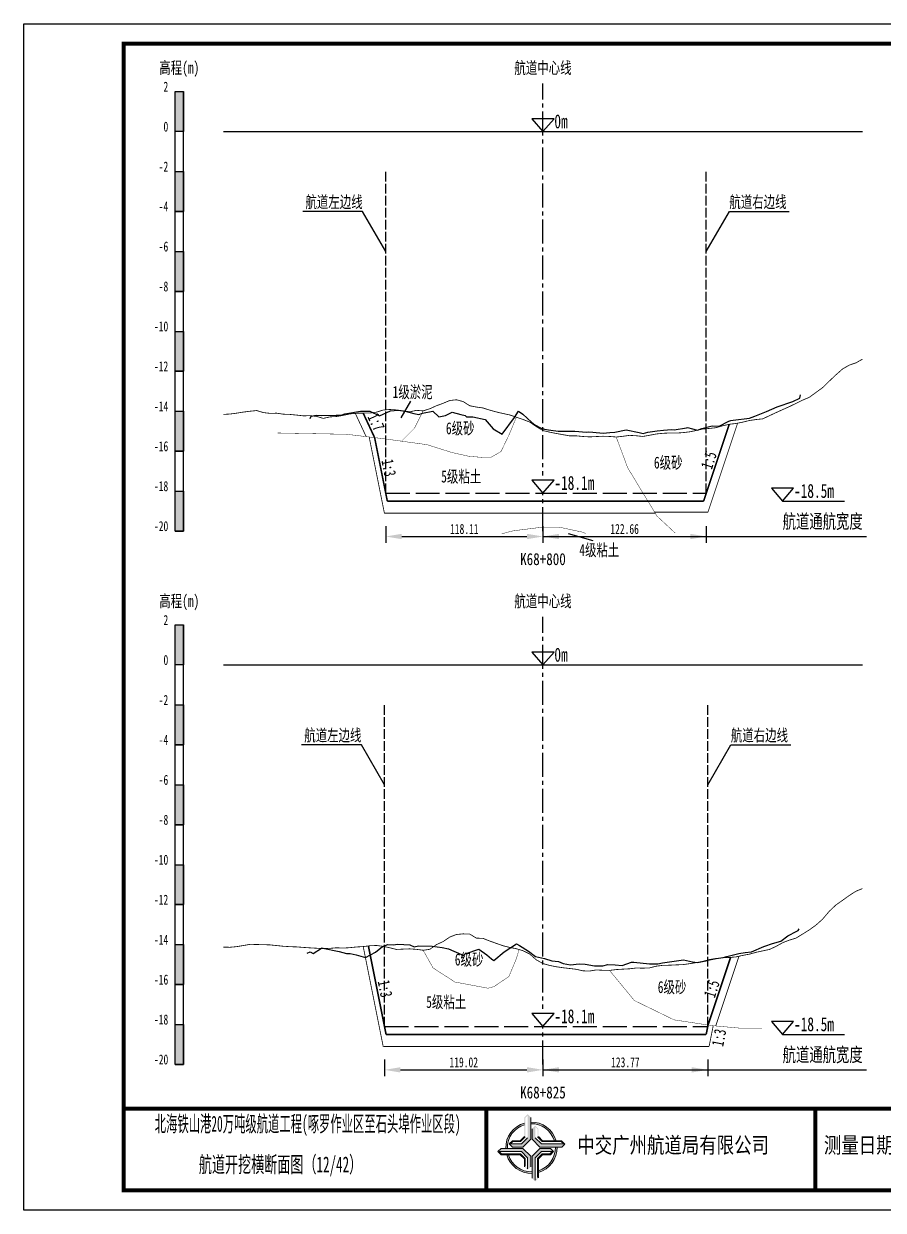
# Model space of a CAD drawing. Header units: millimetres. Extents: x 0 to 1680, y -8762 to 0.
# Drawn here: x 0 to 215.2, y -6534 to -6237 of the extents above; entities that cross this region are included whole.
import ezdxf
from ezdxf.enums import TextEntityAlignment as Align

# ---------------------------------------------------------------- set-up
doc = ezdxf.new("R2010")
doc.units = ezdxf.units.MM
for name, pattern in [('ACAD_ISO02W100', [15, 12, -3]), ('ACAD_ISO05W100', [33, 24, -3, 0, -3, 0, -3]), ('CENTER2', [1.125, 0.75, -0.125, 0.125, -0.125])]:
    doc.linetypes.add(name, pattern=pattern)
for name, color, linetype in [('0-桩号', 1, 'Continuous'), ('0-航道左右边线标注', 8, 'Continuous'), ('1-疏浚底高', 7, 'Continuous'), ('1-通航宽度', 7, 'Continuous'), ('1-通航底高', 7, 'Continuous'), ('202601', 5, 'Continuous'), ('DMX', 20, 'Continuous'), ('L1', 7, 'Continuous'), ('图幅外框线', 145, 'Continuous'), ('地质分层', 6, 'Continuous'), ('坡比', 1, 'Continuous'), ('尺寸标注', 1, 'Continuous'), ('开挖线', 4, 'Continuous'), ('标尺', 7, 'Continuous'), ('超挖线', 3, 'Continuous'), ('辅助框', 7, 'Continuous'), ('通航底面线', 7, 'ACAD_ISO02W100')]:
    doc.layers.add(name, color=color, linetype=linetype)
doc.styles.get("Standard").update_dxf_attribs({"font": 'arial.ttf'})
doc.styles.add('仿宋', font='仿宋_GB2312.ttf', dxfattribs={"width": 0.8})
doc.styles.add('仿宋GB2312', font='仿宋_GB2312.ttf', dxfattribs={"width": 0.7, "height": 2.5})
doc.styles.add('仿宋体', font='仿宋_GB2312.ttf', dxfattribs={"width": 0.8})
doc.dimstyles.new('2000', dxfattribs={"dimtxt": 3, "dimasz": 2.5, "dimexe": 1.25, "dimexo": 0.625, "dimtad": 1, "dimlfac": 2, "dimdsep": 46, "dimtxsty": 'Standard', "dimcen": 2.5, "dimadec": 0, "dimazin": 0, "dimtfac": 1, "dimtmove": 0, "dimatfit": 3, "dimfxl": 0, "dimarcsym": 0})

# ---------------------------------------------------------------- blocks, each defined once
blk = doc.blocks.new('标尺')
at = {"layer": '标尺', "linetype": 'Continuous'}
for points in [[(-2.116669999959413, 100), (0, 100), (0, 90), (-2.116669999959413, 90)], [(-2.116669999959413, 80), (0, 80), (0, 70), (-2.116669999959413, 70)], [(-2.116669999959413, 60), (0, 60), (0, 50), (-2.116669999959413, 50)], [(-2.116669999959413, 40), (0, 40), (0, 30), (-2.116669999959413, 30)], [(-2.116669999959413, 20), (0, 20), (0, 10), (-2.116669999959413, 10)], [(-2.116669999959413, 0), (0, 0), (0, -10), (-2.116669999959413, -10)]]:
    blk.add_hatch(color=256, dxfattribs=at).paths.add_polyline_path(points)
for p, q in [((-2.116669999959413, -10), (-2.116669999959413, 100)), ((0, -10), (0, 100)), ((-2.116669999959413, 80), (0, 80)), ((-2.116669999959413, 70), (0, 70)), ((-2.116669999959413, 60), (0, 60)), ((-2.116669999959413, 50), (0, 50)), ((-2.116669999959413, 40), (0, 40)), ((-2.116669999959413, 30), (0, 30)), ((-2.116669999959413, 20), (0, 20)), ((-2.116669999959413, 10), (0, 10)), ((-2.116669999959413, 0), (0, 0)), ((-2.116669999959413, -10), (0, -10))]:
    blk.add_line(p, q, dxfattribs=at)
at = {"layer": '标尺'}
for points in [[(-2.116669999959413, 100), (0, 100), (0, 90), (-2.116669999959413, 90)], [(-2.116669999959413, 100), (0, 100), (0, 90), (-2.116669999959413, 90)], [(-2.116669999959413, 80), (0, 80), (0, 70), (-2.116669999959413, 70)], [(-2.116669999959413, 80), (0, 80), (0, 70), (-2.116669999959413, 70)], [(-2.116669999959413, 60), (0, 60), (0, 50), (-2.116669999959413, 50)], [(-2.116669999959413, 60), (0, 60), (0, 50), (-2.116669999959413, 50)], [(-2.116669999959413, 40), (0, 40), (0, 30), (-2.116669999959413, 30)], [(-2.116669999959413, 40), (0, 40), (0, 30), (-2.116669999959413, 30)], [(-2.116669999959413, 20), (0, 20), (0, 10), (-2.116669999959413, 10)], [(-2.116669999959413, 20), (0, 20), (0, 10), (-2.116669999959413, 10)], [(-2.116669999959413, 0), (0, 0), (0, -10), (-2.116669999959413, -10)], [(-2.116669999959413, 0), (0, 0), (0, -10), (-2.116669999959413, -10)]]:
    blk.add_lwpolyline(points, close=True, dxfattribs=at)
at = {"layer": '标尺', "style": '仿宋GB2312', "width": 0.7}
blk.add_text('高程(m)', height=3, dxfattribs=at).set_placement((-1.058334999950603, 106.0000000009313), align=Align.MIDDLE_CENTER)
for s, p in [('2', (-3.816669999971054, 100)), ('0', (-3.816669999971054, 90)), ('-2', (-3.816669999971054, 80)), ('-4', (-3.816669999971054, 70)), ('-6', (-3.816669999971054, 60)), ('-8', (-3.816669999971054, 50)), ('-10', (-3.816669999971054, 40)), ('-12', (-3.816669999971054, 30)), ('-14', (-3.816669999971054, 20)), ('-16', (-3.816669999971054, 10)), ('-18', (-3.816669999971054, 0)), ('-20', (-3.816669999971054, -10))]:
    blk.add_text(s, height=2.5, dxfattribs=at).set_placement(p, align=Align.RIGHT)
blk = doc.blocks.new('*D217')
at = {"layer": 'Defpoints', "color": 0, "ltscale": 0.5}
for p in [(90.63041226661501, -6354.5), (130, -6354.5), (130, -6365.353404225721)]:
    blk.add_point(p, dxfattribs=at)
at = {"layer": '尺寸标注', "color": 0, "lineweight": -2, "ltscale": 0.5}
for p, q in [((90.63041226661501, -6362.75), (90.63041226661501, -6366.953404225721)), ((130, -6362.75), (130, -6366.953404225721)), ((94.63041226661501, -6365.353404225721), (126, -6365.353404225721))]:
    blk.add_line(p, q, dxfattribs=at)
at = {"layer": '尺寸标注', "color": 0, "ltscale": 0.5}
for points in [[(94.63041226661501, -6364.686737559054), (94.63041226661501, -6366.020070892388), (90.63041226661501, -6365.353404225721)], [(126, -6364.686737559054), (126, -6366.020070892388), (130, -6365.353404225721)]]:
    blk.add_solid(points, dxfattribs=at)
at = {"layer": '尺寸标注', "color": 0, "ltscale": 0.5, "insert": (110.3152061333075, -6363.478404225721), "char_height": 2.5, "attachment_point": 5, "style": '仿宋GB2312'}
blk.add_mtext('118.11', dxfattribs=at)
blk = doc.blocks.new('*D218')
at = {"layer": 'Defpoints', "color": 0, "ltscale": 0.5}
for p in [(90.32822649598471, -6488), (130, -6488), (130, -6498.853373965457)]:
    blk.add_point(p, dxfattribs=at)
at = {"layer": '尺寸标注', "color": 0, "lineweight": -2, "ltscale": 0.5}
for p, q in [((90.32822649598471, -6496.25), (90.32822649598471, -6500.453373965457)), ((130, -6496.25), (130, -6500.453373965457)), ((94.32822649598471, -6498.853373965457), (126, -6498.853373965457))]:
    blk.add_line(p, q, dxfattribs=at)
at = {"layer": '尺寸标注', "color": 0, "ltscale": 0.5}
for points in [[(94.32822649598471, -6498.18670729879), (94.32822649598471, -6499.520040632124), (90.32822649598471, -6498.853373965457)], [(126, -6498.18670729879), (126, -6499.520040632124), (130, -6498.853373965457)]]:
    blk.add_solid(points, dxfattribs=at)
at = {"layer": '尺寸标注', "color": 0, "ltscale": 0.5, "insert": (110.1641132479924, -6496.978373965457), "char_height": 2.5, "attachment_point": 5, "style": '仿宋GB2312'}
blk.add_mtext('119.02', dxfattribs=at)
blk = doc.blocks.new('*D158')
at = {"layer": 'Defpoints', "color": 0, "ltscale": 0.5}
for p in [(130, -6354.5), (170.886719711045, -6354.5), (170.886719711045, -6365.35334803149)]:
    blk.add_point(p, dxfattribs=at)
at = {"layer": '尺寸标注', "color": 0, "lineweight": -2, "ltscale": 0.5}
for p, q in [((130, -6362.75), (130, -6366.95334803149)), ((170.886719711045, -6362.75), (170.886719711045, -6366.95334803149)), ((134, -6365.35334803149), (166.886719711045, -6365.35334803149))]:
    blk.add_line(p, q, dxfattribs=at)
at = {"layer": '尺寸标注', "color": 0, "ltscale": 0.5}
for points in [[(134, -6364.686681364823), (134, -6366.020014698157), (130, -6365.35334803149)], [(166.886719711045, -6364.686681364823), (166.886719711045, -6366.020014698157), (170.886719711045, -6365.35334803149)]]:
    blk.add_solid(points, dxfattribs=at)
at = {"layer": '尺寸标注', "color": 0, "ltscale": 0.5, "insert": (150.4433598555225, -6363.47834803149), "char_height": 2.5, "attachment_point": 5, "style": '仿宋GB2312'}
blk.add_mtext('122.66', dxfattribs=at)
blk = doc.blocks.new('*D159')
at = {"layer": 'Defpoints', "color": 0, "ltscale": 0.5}
for p in [(130, -6488), (171.256076510765, -6488), (171.256076510765, -6498.853317252073)]:
    blk.add_point(p, dxfattribs=at)
at = {"layer": '尺寸标注', "color": 0, "lineweight": -2, "ltscale": 0.5}
for p, q in [((130, -6496.25), (130, -6500.453317252073)), ((171.256076510765, -6496.25), (171.256076510765, -6500.453317252073)), ((134, -6498.853317252073), (167.256076510765, -6498.853317252073))]:
    blk.add_line(p, q, dxfattribs=at)
at = {"layer": '尺寸标注', "color": 0, "ltscale": 0.5}
for points in [[(134, -6498.186650585406), (134, -6499.51998391874), (130, -6498.853317252073)], [(167.256076510765, -6498.186650585406), (167.256076510765, -6499.51998391874), (171.256076510765, -6498.853317252073)]]:
    blk.add_solid(points, dxfattribs=at)
at = {"layer": '尺寸标注', "color": 0, "ltscale": 0.5, "insert": (150.6280382553825, -6496.978317252073), "char_height": 2.5, "attachment_point": 5, "style": '仿宋GB2312'}
blk.add_mtext('123.77', dxfattribs=at)
blk = doc.blocks.new('通航底高')
at = {"layer": '1-通航底高'}
for p, q in [((-2.762494692986365, 3.232132659759372), (5.923793651163578e-06, 6.932765245437622e-06)), ((2.762506540631875, 3.232132659759372), (-2.762494692986365, 3.232132659759372)), ((5.923793651163578e-06, 6.932765245437622e-06), (2.762506540631875, 3.232132659759372))]:
    blk.add_line(p, q, dxfattribs=at)
at = {"layer": '1-通航底高', "style": '仿宋', "width": 0.7}
blk.add_attdef('通航底高', (2.856129719933961, 0.8203305718488991), '', height=3.5, dxfattribs=at)
blk = doc.blocks.new('疏浚底高')
at = {"layer": '1-疏浚底高'}
for p, q in [((-2.762500616780017, 3.232125726994127), (0, 0)), ((2.762500616838224, 3.232125726994127), (-2.762500616780017, 3.232125726994127)), ((0, 0), (2.762500616838224, 3.232125726994127)), ((-5.923793651163578e-06, -6.932765245437622e-06), (15.51466270413067, -6.932765245437622e-06))]:
    blk.add_line(p, q, dxfattribs=at)
at = {"layer": '1-疏浚底高', "style": '仿宋', "width": 0.7}
blk.add_attdef('疏浚底高', (2.856123796140309, 0.8203236390836537), '', height=3.5, dxfattribs=at)

msp = doc.modelspace()

# ---------------------------------------------------------------- hatches: boundary and pattern name
at = {"layer": '辅助框'}
h = msp.add_hatch(color=5, dxfattribs=at)
h.paths.add_polyline_path([(126.9546421006707, -6510.745531914723), (126.1757059281854, -6509.967633330833), (125.366951268175, -6510.776153838646), (125.366951268175, -6515.536597661984), (124.290441353002, -6516.612023077023), (122.3438002488701, -6516.612023077023), (121.5476570176868, -6517.407358599197), (122.3430715379505, -6518.199178399098), (124.9786409013359, -6518.199178399098), (126.9546421006707, -6516.223855132592)])
h.paths.add_polyline_path([(126.145487837383, -6515.835033672583), (124.5901777513115, -6517.390380010616), (121.864565205553, -6517.390380010616), (122.4652603746144, -6516.792388775122), (124.4098916063098, -6516.792388775122), (125.5465556779591, -6515.624466802608), (125.5465556779591, -6510.865021880639), (126.145487837383, -6510.267331255448)], flags=16)
h = msp.add_hatch(color=5, dxfattribs=at)
edge = h.paths.add_edge_path()
edge.add_ellipse((127.1048981645195, -6518.349361724388), major_axis=(-6.017077195920141, 1.733884546287947e-06), ratio=0.9999999825377229, start_angle=-73.21171767175571, end_angle=1.446762146054482, ccw=False)
edge.add_line((125.366951268175, -6512.588740435135), (125.366951268175, -6512.167564622652))
edge.add_ellipse((127.1048981645195, -6518.349361724388), major_axis=(-6.421454345493813, 3.783831980513644e-06), ratio=0.9999999825377264, start_angle=-74.29719975771904, end_angle=1.35689506309039)
edge.add_line((120.6852443925528, -6518.501418438208), (121.0897390788881, -6518.501279625189))
edge = h.paths.add_edge_path()
edge.add_ellipse((127.1048981645195, -6518.349361724388), major_axis=(-6.017077195920906, 2.624791690933952e-07), ratio=0.9999999825377339, start_angle=196.7802887631043, end_angle=271.43091869106274, ccw=False)
edge.add_line((132.8657615312127, -6516.612217217457), (133.2869208646504, -6516.612217217457))
edge.add_ellipse((127.1048981645195, -6518.349361724388), major_axis=(-6.42145434549481, 2.055023733972632e-07), ratio=0.9999999825377471, start_angle=195.6953323995753, end_angle=271.3407921785149)
edge.add_line((126.9546421006707, -6511.929665483964), (126.9546421006707, -6512.334160818589))
edge = h.paths.add_edge_path()
edge.add_ellipse((127.1048981645195, -6518.349361724388), major_axis=(-6.421454345494847, 2.398647111377442e-07), ratio=0.9999999825377328, start_angle=105.7065267224622, end_angle=181.3336320078198)
edge.add_line((133.5246130754141, -6518.199907793533), (133.1201189922182, -6518.199907793533))
edge.add_ellipse((127.1048981645195, -6518.349361724388), major_axis=(-6.017077195920033, 3.038804149501319e-06), ratio=0.9999999825377467, start_angle=106.79232762585761, end_angle=181.4233031416354, ccw=False)
edge.add_line((128.8432505388049, -6524.109860479367), (128.8432505388049, -6524.531044626963))
edge = h.paths.add_edge_path()
edge.add_ellipse((127.1048981645195, -6518.349361724388), major_axis=(6.017077195919978, 2.129043967020969e-06), ratio=0.9999999825377341, start_angle=196.8039056354283, end_angle=271.4347580706571, ccw=False)
edge.add_line((121.3447520372061, -6520.088882915747), (120.9235845126299, -6520.089027449381))
edge.add_ellipse((127.1048981645195, -6518.349361724388), major_axis=(6.421454345494965, 1.010893226884053e-06), ratio=0.9999999825377122, start_angle=195.7186902341801, end_angle=271.3444001294426)
edge.add_line((127.2555596849112, -6524.769048223508), (127.2555596849112, -6524.364552247775))
h = msp.add_hatch(color=5, dxfattribs=at)
h.paths.add_polyline_path([(129.2303930924921, -6518.199907793533), (134.7087164384512, -6518.199907793533), (135.4866149797229, -6517.420971685421), (134.6780945359854, -6516.612217217457), (129.9176505204825, -6516.612217217457), (128.8422251481799, -6515.53570710994), (128.8422251481799, -6513.589066240799), (128.0468895402638, -6512.792922881616), (127.2550698900012, -6513.588337358963), (127.2550698900012, -6516.223906744015)])
h.paths.add_polyline_path([(128.0638683000294, -6515.835443487179), (128.0638683000294, -6513.109831133377), (128.6618594285635, -6513.7105261531), (128.6618594285635, -6515.655157427323), (129.829781550744, -6516.791821563255), (134.5892263871817, -6516.791821563255), (135.1869169908253, -6517.390753594411), (129.6192146592824, -6517.390753594411)], flags=16)
h = msp.add_hatch(color=5, dxfattribs=at)
h.paths.add_polyline_path([(124.9782503556995, -6518.49994512273), (119.4999273301749, -6518.50182517649), (118.7222961381463, -6519.281028228294), (119.5310940782217, -6520.089505327714), (124.2915378373651, -6520.087871709836), (125.3673325639455, -6521.164012334835), (125.3680006059198, -6523.110653374684), (126.1636093950061, -6523.90652363826), (126.9551560136465, -6523.110837432396), (126.9542515550343, -6520.475268389237)])
h.paths.add_polyline_path([(126.1455864884941, -6520.86400901438), (126.1465218583731, -6523.589621367943), (125.5483246263055, -6522.989131426346), (125.5476572892753, -6521.044500322831), (124.379345134118, -6519.908237114918), (119.6199005754081, -6519.909870391381), (119.0220044663934, -6519.311143438351), (124.5897064988701, -6519.309232793819)], flags=16)
h = msp.add_hatch(color=5, dxfattribs=at)
h.paths.add_polyline_path([(129.2315609056143, -6518.499116607201), (127.2555596849112, -6520.474439873708), (127.2555596849112, -6525.952763262284), (128.0344958787648, -6526.730661675465), (128.8432505388049, -6525.922141167653), (128.8432505388049, -6521.161697344315), (129.9197604539482, -6520.086271929276), (131.8664015580801, -6520.086271929276), (132.662544767925, -6519.290936407101), (131.8671302476613, -6518.499116607201)])
h.paths.add_polyline_path([(129.620024077007, -6519.307915166866), (132.3456365800587, -6519.307915166866), (131.7449414323358, -6519.905906231177), (129.8003101793019, -6519.905906231177), (128.6636461076526, -6521.07382820369), (128.6636461076526, -6525.833273125661), (128.0647139695672, -6526.430963750851), (128.0647139695672, -6520.863261333716)], flags=16)

# ---------------------------------------------------------------- linework, layer by layer
at = {"layer": '0-航道左右边线标注', "linetype": 'ACAD_ISO02W100', "ltscale": 0.2}
for points in [[(90.63041226661517, -6354.5), (90.63041226661517, -6274)], [(170.8867197110449, -6354.5), (170.8867197110449, -6274)], [(90.32822649598438, -6488), (90.32822649598438, -6407.5)], [(171.2560765107646, -6488), (171.2560765107646, -6407.5)]]:
    msp.add_lwpolyline(points, dxfattribs=at)
at = {"layer": '0-航道左右边线标注'}
for points in [[(90.63041226661501, -6294), (84.85690957474783, -6283.999999999984), (69.85690957474783, -6283.99999999994)], [(170.886719711045, -6294), (176.6602224029704, -6284.000000000016), (191.6602224029704, -6284.00000000006)], [(90.32822649598471, -6427.5), (84.55472380411753, -6417.499999999984), (69.55472380411753, -6417.49999999994)], [(171.256076510765, -6427.5), (177.0295792026904, -6417.500000000016), (192.0295792026904, -6417.50000000006)]]:
    msp.add_lwpolyline(points, dxfattribs=at)
at = {"layer": '1-通航宽度'}
for points in [[(130, -6365.35), (211, -6365.35)], [(130, -6498.85), (211, -6498.85)]]:
    msp.add_lwpolyline(points, dxfattribs=at)
at = {"layer": '202601', "color": 1, "linetype": 'Continuous'}
for points in [[(71.67300000019833, -6335.85), (71.92655555575433, -6335.199998855591), (73.24655555575433, -6334.999999046326), (74.64988888908732, -6335.050000190735), (78.21988888908733, -6334.949997901917), (79.09655555575432, -6334.949997901917), (79.26655555575434, -6334.999999046326), (79.48322222242032, -6334.949997901917), (80.40655555575432, -6334.650000572205), (84.27988888908732, -6333.949998855591), (84.87322222242034, -6334), (86.68988888908733, -6333.949998855591), (89.03322222242033, -6335.149997711182), (89.96988888908733, -6334.700001716614), (91.78655555575432, -6333.899997711182), (93.75322222242033, -6333.749999046326), (95.53322222242033, -6334), (97.69988888908733, -6334.599999427795), (98.90988888908733, -6334.799999237061), (99.80988888908733, -6334.450000762939), (102.4165555557543, -6334), (103.9665555557543, -6335.399998664856), (105.6332222224203, -6335.100001335144), (107.2332222224203, -6334.250000953674), (109.4032222224203, -6334.85000038147), (110.5332222224203, -6335.050000190735), (110.8532222224203, -6335.399998664856), (112.3998888890873, -6335.399998664856), (115.5032222224203, -6336.049999237061), (117.5132222224203, -6338.400000572205), (119.8065555557543, -6339.700001716614), (122.8765555557543, -6335.599998474121), (123.8832222224203, -6333.949998855591), (124.9498888890873, -6334.749998092651), (127.1398888890873, -6336.699999809265), (127.9598888890873, -6337.400001525879), (129.5765555557543, -6338.200000762939), (130.4098888890873, -6338.499998092651), (131.3932222224203, -6338.650001525879), (133.7965555557543, -6339), (137.9965555557543, -6339), (138.0098888890873, -6339), (140.9198888890873, -6339.199999809265), (141.3498888890873, -6339.149998664856), (142.4865555557543, -6339.250000953674), (145.0298888890873, -6339.500001907349), (146.6998888890873, -6339.349998474121), (148.0132222224203, -6339.199999809265), (150.8632222224203, -6338.650001525879), (154.1132222224203, -6339.300002098084), (155.0632222224203, -6339.599999427795), (156.2932222224203, -6339.199999809265), (158.5698888890873, -6338.899997711182), (160.1732222224203, -6338.749999046326), (161.1632222224203, -6338.650001525879), (162.2798888890873, -6338.60000038147), (162.8765555557543, -6338.650001525879), (165.8965555557543, -6338.14999961853), (166.2165555557543, -6338.099998474121), (168.6898888890873, -6338.699997901917), (169.7832222224203, -6338.299998283386), (172.3632222224203, -6337.649997711182), (174.0898888890873, -6337.75), (176.5565555557543, -6336.449998855591), (177.0032222224203, -6336.300000190735), (177.5998888890873, -6336.249999046326), (181.6932222224203, -6335.700000762939), (183.0032222224203, -6335.199998855591), (185.9665555557543, -6334.050001144409), (188.6398888890873, -6332.899998664856), (192.5865555557543, -6331.550001144409), (194.3432222224203, -6330.700000762939), (194.4432222224203, -6329.900001525879)], [(70.93700000019834, -6469.649999999068), (71.72025925945734, -6469.299998282455), (72.46359259279134, -6469.699997900986), (74.57692592612433, -6468.400001524948), (74.73692592612433, -6468.350000380538), (74.86359259279133, -6468.400001524948), (79.01025925945734, -6469.200000762008), (80.81025925945734, -6469.699997900986), (81.76692592612433, -6469.699997900986), (83.23025925945734, -6470.100002287887), (85.58692592612434, -6470.700001715682), (88.09025925945734, -6469.400000571273), (89.85025925945735, -6468.000001906417), (91.19359259279133, -6467.499999999069), (92.46359259279134, -6467.550001143478), (93.62692592612433, -6467.39999771025), (96.70359259279134, -6467.600002287887), (97.77359259279135, -6468.049998282455), (98.84692592612433, -6467.84999847319), (102.2735925927913, -6467.899999617599), (104.7969259261243, -6468.24999809172), (106.3235925927913, -6468.600001334213), (109.5735925927913, -6469.949998854659), (110.0235925927913, -6470.300002097153), (110.4969259261243, -6469.850001334213), (113.9302592594573, -6468.64999771025), (115.9335925927913, -6470.100002287887), (117.1035925927913, -6471.050000189804), (117.6802592594573, -6471.500000952743), (120.2435925927913, -6469.299998282455), (123.3869259261243, -6467.300000189804), (124.1535925927913, -6467.750000952743), (126.3802592594573, -6469.149999617599), (128.1069259261243, -6470.450000762008), (130.3769259261243, -6470.999999045394), (132.2102592594573, -6471.59999847319), (133.8569259261243, -6471.700000762008), (135.0935925927913, -6472.199997900986), (136.8602592594573, -6472.600002287887), (139.1035925927913, -6472.350001334213), (140.5935925927913, -6472.39999771025), (142.9035925927913, -6472.800002097153), (144.9802592594573, -6472.800002097153), (146.2402592594573, -6472.499999999069), (148.0435925927914, -6472.550001143478), (149.8469259261243, -6472.750000952743), (152.2002592594573, -6471.900000571273), (152.5035925927913, -6471.900000571273), (152.7102592594573, -6471.900000571273), (156.6435925927913, -6472.350001334213), (158.7502592594573, -6472.300000189804), (159.9469259261243, -6472.049999236129), (161.7035925927913, -6471.849999426864), (165.1802592594573, -6471.350002287887), (167.4369259261243, -6471.849999426864), (168.6569259261243, -6471.99999809172), (170.7702592594573, -6471.550002097153), (171.6902592594573, -6471.350002287887), (173.3235925927913, -6470.999999045394), (175.1102592594573, -6470.700001715682), (176.0602592594573, -6470.450000762008), (179.0635925927913, -6469.749999045394), (180.6269259261243, -6469.49999809172), (182.1935925927913, -6469.299998282455), (185.2702592594573, -6468.000001906417), (185.5669259261243, -6467.899999617599), (187.4269259261243, -6467.199997900986), (189.5502592594573, -6466.649999617599), (191.3302592594573, -6465.300002097153), (193.5469259261243, -6464.09999847319), (193.8669259261243, -6464.000000952743), (194.1602592594573, -6463.550000189804)]]:
    msp.add_lwpolyline(points, dxfattribs=at)
at = {"layer": 'DMX', "color": 7, "linetype": 'Continuous', "const_width": 0.2}
for points in [[(49.99999999999973, -6334.785000000149), (50, -6334.785000000149), (51.66666666668607, -6334.694999999832), (53.33333333331393, -6334.470000000205), (55, -6334.205000000075), (56.66666666668607, -6333.995000000112), (58.33333333331393, -6333.819999999832), (60, -6334.334999999963), (61.66666666668607, -6334.524999999907), (63.33333333331393, -6334.48499999987), (65, -6334.73499999987), (66.66666666668607, -6334.794999999925), (68.33333333331393, -6334.959999999963), (70, -6335.145000000019), (71.66666666668607, -6335.10999999987), (73.33333333331393, -6335.290000000037), (75, -6335.790000000037), (76.66666666668607, -6335.410000000149), (78.33333333331393, -6335.314999999944), (80, -6335.024999999907), (81.66666666668607, -6334.665000000037), (83.33333333331393, -6334.495000000112), (85, -6334.459999999963), (86.66666666668607, -6334.439999999944), (88.33333333331393, -6334.225000000093), (90, -6333.694999999832), (91.66666666668607, -6333.555000000168), (93.33333333331393, -6333.674999999814), (95, -6333.89000000013), (96.66666666668607, -6334.14000000013), (98.33333333331393, -6333.774999999907), (100, -6333.904999999795), (101.6666666666861, -6333.375), (103.3333333333139, -6332.620000000112), (105, -6332.009999999776), (106.6666666666861, -6331.305000000168), (108.3333333333139, -6331.129999999888), (110, -6331.564999999944), (111.6666666666861, -6332.625), (113.3333333333139, -6332.944999999832), (115, -6333.180000000168), (116.6666666666861, -6333.714999999851), (118.3333333333139, -6334.174999999814), (120, -6334.564999999944), (121.6666666666861, -6334.919999999925), (123.3333333333139, -6335.495000000112), (125, -6336.044999999925), (126.6666666666861, -6336.705000000075), (128.3333333333139, -6337.85999999987), (130, -6338.830000000075), (131.6666666666861, -6339.23499999987), (133.3333333333139, -6339.564999999944), (135, -6339.85999999987), (136.6666666666861, -6340.154999999795), (138.3333333333139, -6340.149999999907), (140, -6340.319999999832), (141.6666666666861, -6340.415000000037), (143.3333333333139, -6340.334999999963), (145, -6340.25), (146.6666666666861, -6340.310000000056), (148.3333333333139, -6340.444999999832), (150, -6340.274999999907), (151.6666666666861, -6340.035000000149), (153.3333333333139, -6340.129999999888), (155, -6340.310000000056), (156.6666666666861, -6340.01500000013), (158.3333333333139, -6339.694999999832), (160, -6339.520000000019), (161.6666666666861, -6339.435000000056), (163.3333333333139, -6339.464999999851), (165, -6339.354999999981), (166.6666666666861, -6339.160000000149), (168.3333333333139, -6338.819999999832), (170, -6338.439999999944), (171.6666666666861, -6338.299999999814), (173.3333333333139, -6338.115000000224), (175, -6337.634999999776), (176.6666666666861, -6337.254999999888), (178.3333333333139, -6337.064999999944), (180, -6336.73499999987), (181.6666666666861, -6336.325000000186), (183.3333333333139, -6336.075000000186), (185, -6335.910000000149), (186.6666666666861, -6335.129999999888), (188.3333333333139, -6334.350000000093), (190, -6333.595000000205), (191.6666666666861, -6332.850000000093), (193.3333333333139, -6332.044999999925), (195, -6331.220000000205), (196.6666666666861, -6330.520000000019), (198.3333333333139, -6329.305000000168), (200, -6328.095000000205), (201.6666666666861, -6326.475000000093), (203.3333333333139, -6324.895000000019), (205, -6323.424999999814), (206.6666666666861, -6322.459999999963), (208.3333333333139, -6321.895000000019), (210, -6320.959999999963)], [(49.99999999999959, -6468.14000000013), (50, -6468.14000000013), (51.66666666668607, -6468.165000000037), (53.33333333331393, -6468.009999999776), (55, -6467.73499999987), (56.66666666668607, -6467.435000000056), (58.33333333331393, -6467.479999999981), (60, -6467.51500000013), (61.66666666668607, -6467.569999999832), (63.33333333331393, -6467.745000000112), (65, -6467.915000000037), (66.66666666668607, -6468.020000000019), (68.33333333331393, -6468.075000000186), (70, -6468.205000000075), (71.66666666668607, -6468.314999999944), (73.33333333331393, -6468.410000000149), (75, -6468.48499999987), (76.66666666668607, -6468.439999999944), (78.33333333331393, -6468.294999999925), (80, -6468.375), (81.66666666668607, -6468.26500000013), (83.33333333331393, -6468.095000000205), (85, -6467.990000000224), (86.66666666668607, -6467.794999999925), (88.33333333331393, -6467.714999999851), (90, -6467.944999999832), (91.66666666668607, -6468.305000000168), (93.33333333331393, -6468.714999999851), (95, -6468.629999999888), (96.66666666668607, -6468.564999999944), (98.33333333331393, -6468.689999999944), (100, -6468.915000000037), (101.6666666666861, -6468.674999999814), (103.3333333333139, -6467.504999999888), (105, -6466.745000000112), (106.6666666666861, -6465.60999999987), (108.3333333333139, -6464.975000000093), (110, -6464.814999999944), (111.6666666666861, -6464.870000000112), (113.3333333333139, -6465.879999999888), (115, -6465.939999999944), (116.6666666666861, -6466.604999999981), (118.3333333333139, -6467.200000000186), (120, -6467.790000000037), (121.6666666666861, -6468.214999999851), (123.3333333333139, -6468.529999999795), (125, -6469.029999999795), (126.6666666666861, -6469.845000000205), (128.3333333333139, -6471.314999999944), (130, -6472.25), (131.6666666666861, -6472.709999999963), (133.3333333333139, -6473.049999999814), (135, -6473.290000000037), (136.6666666666861, -6473.479999999981), (138.3333333333139, -6473.685000000056), (140, -6474.064999999944), (141.6666666666861, -6474.125), (143.3333333333139, -6473.839999999851), (145, -6473.930000000168), (146.6666666666861, -6473.964999999851), (148.3333333333139, -6473.75), (150, -6473.649999999907), (151.6666666666861, -6473.560000000056), (153.3333333333139, -6473.35999999987), (155, -6473.399999999907), (156.6666666666861, -6473.339999999851), (158.3333333333139, -6472.910000000149), (160, -6472.689999999944), (161.6666666666861, -6472.660000000149), (163.3333333333139, -6472.575000000186), (165, -6472.51500000013), (166.6666666666861, -6472.285000000149), (168.3333333333139, -6472.020000000019), (170, -6471.705000000075), (171.6666666666861, -6471.245000000112), (173.3333333333139, -6470.970000000205), (175, -6470.805000000168), (176.6666666666861, -6470.720000000205), (178.3333333333139, -6470.580000000075), (180, -6470.205000000075), (181.6666666666861, -6469.895000000019), (183.3333333333139, -6469.439999999944), (185, -6469.075000000186), (186.6666666666861, -6468.729999999981), (188.3333333333139, -6467.959999999963), (190, -6467.029999999795), (191.6666666666861, -6466.384999999776), (193.3333333333139, -6465.879999999888), (195, -6464.870000000112), (196.6666666666861, -6463.830000000075), (198.3333333333139, -6462.634999999776), (200, -6461.149999999907), (201.6666666666861, -6459.165000000037), (203.3333333333139, -6457.589999999851), (205, -6456.419999999925), (206.6666666666861, -6455.220000000205), (208.3333333333139, -6454.154999999795), (210, -6453.464999999851)]]:
    msp.add_lwpolyline(points, dxfattribs=at)
at = {"layer": 'L1', "linetype": 'CENTER2', "ltscale": 8}
for p, q in [((129.9999999999993, -6364), (129.9999999999993, -6252)), ((129.9999999999993, -6497.499999999069), (129.9999999999993, -6385.499999999069))]:
    msp.add_line(p, q, dxfattribs=at)
at = {"layer": 'L1'}
for p, q in [((127.2374993832193, -6260.767874272773), (129.9999999999993, -6263.999999999767)), ((132.7625006168376, -6260.767874272773), (127.2374993832193, -6260.767874272773)), ((129.9999999999993, -6263.999999999767), (132.7625006168376, -6260.767874272773)), ((49.99999999999935, -6263.999999999767), (209.9999999999993, -6264.000000000233)), ((127.2374993832193, -6394.267874271842), (129.9999999999993, -6397.499999998836)), ((132.7625006168376, -6394.267874271842), (127.2374993832193, -6394.267874271842)), ((129.9999999999993, -6397.499999998836), (132.7625006168376, -6394.267874271842)), ((49.99999999999935, -6397.499999998836), (209.9999999999993, -6397.499999999302))]:
    msp.add_line(p, q, dxfattribs=at)
at = {"layer": '地质分层'}
for points in [[(96.87456156862754, -6331.501836679421), (94.45292148943554, -6335.630476243998)], [(136.277833246204, -6364.607786331973), (142.4771582768808, -6366.378003388976)]]:
    msp.add_lwpolyline(points, dxfattribs=at)
at = {"layer": '地质分层', "linetype": 'ACAD_ISO05W100', "ltscale": 0.2, "const_width": 0.1, "flags": 128}
for points in [[(94.58926434867317, -6341.488530740142), (97.83107058051974, -6338.232405279763), (100, -6333.904999999795)], [(63.58569858130068, -6339.435651040636), (80.83338716701837, -6339.764235202689), (90.33966991957277, -6340.905667224899), (100.9560960968956, -6342.361789116636), (107.2566671725363, -6344.343115277588), (111.4570478899404, -6345.276811758056), (115.3095811009989, -6345.586922710296), (116.8915610862896, -6345.586922710296), (119.4969518743455, -6344.079123713076), (121.5682736374438, -6339.777450645342), (123.3333333333139, -6335.495000000112)], [(148.3333333333139, -6340.444999999832), (151.2091045752168, -6348.155709237792), (158.5364659946063, -6360.228518721182), (163.1003372449387, -6364.48897786827)], [(119.6218512955654, -6364.679116841286), (122.585891646333, -6363.922952771187), (130, -6362.995166011155), (133.9673356171697, -6362.995166011155), (139.950352136977, -6364.273088951595), (140.7775836454937, -6364.636238974991)], [(100, -6468.915000000037), (102.4933488341048, -6473.341409871355), (107.9422963280231, -6476.867781397887), (116.2230182979838, -6478.421576574445), (117.7864875616506, -6477.995997978374), (121.4816678492352, -6475.467236678116), (123.3581265890971, -6470.996053237468), (124.0116733268369, -6468.733501997776)], [(146.6666666666861, -6473.964999999851), (152.883483142592, -6481.502917495556), (162.8214973136783, -6486.338131409138), (172.3192653963342, -6487.777580149472), (179.1664774639648, -6488.401777315885), (184.8003498522948, -6488.444029911683)]]:
    msp.add_lwpolyline(points, dxfattribs=at)
at = {"layer": '开挖线', "linetype": 'Continuous', "const_width": 0.4, "flags": 128}
for points in [[(87.85180137424922, -6340.606945537505), (84.98338957227568, -6334.460348818947)], [(170.2200530436339, -6356.500000002274), (176.632452789644, -6337.262800763851)], [(91.03041226720268, -6356.500000002274), (87.85180137424922, -6340.606945537505)], [(91.03041226720268, -6356.500000002274), (170.2200530436339, -6356.500000002274)], [(90.72666666724797, -6490.000000002938), (86.29437821639574, -6467.838557748675)], [(171.3311031250545, -6487.627817707995), (176.975695158653, -6470.694041606855)], [(170.856666666066, -6490.000000002938), (171.3311031250545, -6487.627817707995)], [(90.72666666724797, -6490.000000002938), (170.8566666660659, -6490.000000002938)]]:
    msp.add_lwpolyline(points, dxfattribs=at)
at = {"layer": '超挖线', "linetype": 'ACAD_ISO02W100', "ltscale": 0.5, "const_width": 0.2, "flags": 128}
for points in [[(85.73308259523617, -6340.352548153862), (83.01472584016923, -6334.527497964399)], [(171.3033982244885, -6359.250000002274), (178.7241951020042, -6336.987609369727)], [(90.29707896716025, -6359.500000002274), (86.48566122091978, -6340.44291127107)], [(90.29707896716025, -6359.500000002274), (158.094305455125, -6359.500000002274)], [(171.3033982244885, -6359.250000002274), (157.9425727240347, -6359.250000002274)], [(89.99333336720554, -6493.000000002938), (84.99144120744901, -6467.990539204154)], [(173.2528261187437, -6487.862684269491), (179.0688874326669, -6470.414500327722)], [(171.5899999661084, -6493.000000002938), (172.6288397295051, -6487.805801185954)], [(89.99333336720554, -6493.000000002938), (171.5899999661084, -6493.000000002938)]]:
    msp.add_lwpolyline(points, dxfattribs=at)
at = {"layer": '辅助框', "color": 5, "linetype": 'Continuous', "lineweight": 0}
for p, q in [((126.9546421006707, -6516.223855132592), (126.9546421006707, -6510.745531914723)), ((125.366951268175, -6515.536597661984), (124.290441353002, -6516.612023077023)), ((125.5465556779591, -6515.624466802608), (124.4098916063098, -6516.792388775122)), ((124.5901777513115, -6517.390380010616), (126.145487837383, -6515.835033672583)), ((127.2550698900012, -6513.588337358963), (127.2550698900012, -6516.223906744015)), ((128.0638683000294, -6515.835443487179), (129.6192146592824, -6517.390753594411)), ((129.829781550744, -6516.791821563255), (128.6618594285635, -6515.655157427323)), ((129.9176505204825, -6516.612217217457), (128.8422251481799, -6515.53570710994)), ((119.4999273301749, -6518.50182517649), (118.7222961381463, -6519.281028228294)), ((124.9782503556995, -6518.49994512273), (119.4999273301749, -6518.50182517649)), ((122.3438002488701, -6516.612023077023), (121.5476570176868, -6517.407358599197)), ((121.5476570176868, -6517.407358599197), (122.3430715379505, -6518.199178399098)), ((122.4652603746144, -6516.792388775122), (121.864565205553, -6517.390380010616)), ((121.864565205553, -6517.390380010616), (124.5901777513115, -6517.390380010616)), ((122.3430715379505, -6518.199178399098), (124.9786409013359, -6518.199178399098)), ((124.290441353002, -6516.612023077023), (122.3438002488701, -6516.612023077023)), ((124.4098916063098, -6516.792388775122), (122.4652603746144, -6516.792388775122)), ((126.9542515550343, -6520.475268389237), (124.9782503556995, -6518.49994512273)), ((124.9786409013359, -6518.199178399098), (126.9546421006707, -6516.223855132592)), ((127.2550698900012, -6516.223906744015), (129.2303930924921, -6518.199907793533)), ((129.2315609056143, -6518.499116607201), (127.2555596849112, -6520.474439873708)), ((129.2303930924921, -6518.199907793533), (134.7087164384512, -6518.199907793533)), ((131.8671302476613, -6518.499116607201), (129.2315609056143, -6518.499116607201)), ((129.6192146592824, -6517.390753594411), (135.1869169908253, -6517.390753594411)), ((134.5892263871817, -6516.791821563255), (129.829781550744, -6516.791821563255)), ((134.6780945359854, -6516.612217217457), (129.9176505204825, -6516.612217217457)), ((132.662544767925, -6519.290936407101), (131.8671302476613, -6518.499116607201)), ((135.1869169908253, -6517.390753594411), (134.5892263871817, -6516.791821563255)), ((135.4866149797229, -6517.420971685421), (134.6780945359854, -6516.612217217457)), ((134.7087164384512, -6518.199907793533), (135.4866149797229, -6517.420971685421)), ((118.7222961381463, -6519.281028228294), (119.5310940782217, -6520.089505327714)), ((124.5897064988701, -6519.309232793819), (119.0220044663934, -6519.311143438351)), ((119.0220044663934, -6519.311143438351), (119.6199005754081, -6519.909870391381)), ((119.5310940782217, -6520.089505327714), (124.2915378373651, -6520.087871709836)), ((119.6199005754081, -6519.909870391381), (124.379345134118, -6519.908237114918)), ((124.2915378373651, -6520.087871709836), (125.3673325639455, -6521.164012334835)), ((124.379345134118, -6519.908237114918), (125.5476572892753, -6521.044500322831)), ((126.1455864884941, -6520.86400901438), (124.5897064988701, -6519.309232793819)), ((125.3673325639455, -6521.164012334835), (125.3680006059198, -6523.110653374684)), ((125.5476572892753, -6521.044500322831), (125.5483246263055, -6522.989131426346)), ((126.1465218583731, -6523.589621367943), (126.1455864884941, -6520.86400901438)), ((126.9551560136465, -6523.110837432396), (126.9542515550343, -6520.475268389237)), ((127.2555596849112, -6520.474439873708), (127.2555596849112, -6525.952763262284)), ((129.620024077007, -6519.307915166866), (128.0647139695672, -6520.863261333716)), ((128.0647139695672, -6520.863261333716), (128.0647139695672, -6526.430963750851)), ((128.6636461076526, -6521.07382820369), (129.8003101793019, -6519.905906231177)), ((128.6636461076526, -6525.833273125661), (128.6636461076526, -6521.07382820369)), ((128.8432505388049, -6521.161697344315), (129.9197604539482, -6520.086271929276)), ((128.8432505388049, -6525.922141167653), (128.8432505388049, -6521.161697344315)), ((132.3456365800587, -6519.307915166866), (129.620024077007, -6519.307915166866)), ((129.8003101793019, -6519.905906231177), (131.7449414323358, -6519.905906231177)), ((129.9197604539482, -6520.086271929276), (131.8664015580801, -6520.086271929276)), ((131.7449414323358, -6519.905906231177), (132.3456365800587, -6519.307915166866)), ((131.8664015580801, -6520.086271929276), (132.662544767925, -6519.290936407101))]:
    msp.add_line(p, q, dxfattribs=at)
at = {"layer": '辅助框', "color": 24, "const_width": 1}
for points in [[(25.00000000039734, -6508.581966023392), (415.0000000003973, -6508.581966023392)], [(115.801187334332, -6508.581966023392), (115.801187334332, -6529)], [(198.1590174286151, -6508.581966023392), (198.1590174286151, -6529)]]:
    msp.add_lwpolyline(points, dxfattribs=at)
at = {"layer": '辅助框', "color": 5, "linetype": 'Continuous', "lineweight": 0}
for major_axis, ratio, start_param, end_param in [((-6.421454345493874, 3.783831980513667e-06), 0.9999999825377256, -1.296730760784131, 0.02368228645498349), ((-6.017077195920137, 1.733884546287946e-06), 0.9999999825377225, -1.277785524412653, 0.02525076294187012), ((-6.421454345494849, 2.055023733972644e-07), 0.9999999825377464, 3.415527881157325, 4.735790218484762), ((-6.017077195920323, 2.624791690933738e-07), 0.9999999825377344, 3.434463941941369, 4.737363222872061), ((-6.421454345494839, 2.398647111377438e-07), 0.9999999825377329, 1.844926932154336, 3.164868923136232), ((-6.017077195919474, 3.038804149501042e-06), 0.9999999825377472, 1.863877732939714, 3.166433979665309), ((6.421454345494936, 1.01089322688405e-06), 0.9999999825377134, 3.415935552277314, 4.735853189107702), ((6.017077195919973, 2.129043967020968e-06), 0.9999999825377346, 3.434876134122447, 4.737430232687218)]:
    msp.add_ellipse((127.1048981645195, -6518.349361724388), major_axis=major_axis, ratio=ratio, start_param=start_param, end_param=end_param, dxfattribs=at)

# ---------------------------------------------------------------- block references
at = {"layer": '1-疏浚底高'}
for p in [(190, -6356.5), (190, -6490)]:
    msp.add_blockref('疏浚底高', p, dxfattribs=at).add_auto_attribs({'疏浚底高': '-18.5m'})
at = {"layer": '标尺'}
for p in [(39.99999999999935, -6354), (39.99999999999935, -6487.499999999069)]:
    msp.add_blockref('标尺', p, dxfattribs=at)

# ---------------------------------------------------------------- texts
at = {"layer": '0-航道左右边线标注', "style": '仿宋', "width": 0.7}
for p in [(84.85690957474783, -6283.999999999984), (84.55472380411753, -6417.499999999984)]:
    msp.add_text('航道左边线', height=3, dxfattribs=at).set_placement(p, align=Align.BOTTOM_RIGHT)
for p in [(176.6602224029704, -6284.000000000016), (177.0295792026904, -6417.500000000016)]:
    msp.add_text('航道右边线', height=3, dxfattribs=at).set_placement(p, align=Align.BOTTOM_LEFT)
at = {"layer": '1-通航宽度', "style": '仿宋', "width": 0.7}
for p in [(190, -6364.35), (190, -6497.85)]:
    msp.add_text('航道通航宽度', height=3.5, dxfattribs=at).set_placement(p, align=Align.BOTTOM_LEFT)
at = {"layer": 'L1', "style": '仿宋', "width": 0.7}
for p in [(129.9999999999993, -6248.02892156085), (129.9999999999993, -6381.528921559919)]:
    msp.add_text('航道中心线', height=3, dxfattribs=at).set_placement(p, align=Align.MIDDLE_CENTER)
for p in [(132.8561237953247, -6263.179669429315), (132.8561237953247, -6396.679669428384)]:
    msp.add_text('0m ', height=3.5, dxfattribs=at).set_placement(p)
at = {"layer": '地质分层', "linetype": 'Continuous', "style": '仿宋GB2312', "width": 0.7}
for s, p in [('1级淤泥', (97.37306942227421, -6329.176102196764)), ('6级砂', (109.2837399336732, -6338.263960993503)), ('6级砂', (161.3590440219974, -6346.850985842026)), ('5级粘土', (109.5343296621196, -6350.323429193399)), ('4级粘土', (144.106282837916, -6368.718389441121)), ('6级砂', (111.5047362324495, -6471.231208685009)), ('6级砂', (162.3197128872654, -6478.126136782175)), ('5级粘土', (105.7777966755295, -6481.857471182444))]:
    msp.add_text(s, height=3, dxfattribs=at).set_placement(p, align=Align.MIDDLE_CENTER)
at = {"layer": '坡比', "style": '仿宋体', "width": 0.7}
for s, rotation, p in [('1:7', 295, (88.22994448353404, -6336.687839241023)), ('1:3', 281, (91.40226353094727, -6348.16121729381)), ('1:5', 72, (171.528891143789, -6346.248930381275)), ('1:3', 281, (90.47168891547844, -6478.527072216903)), ('1:5', 72, (172.2560415287909, -6478.528447176276)), ('1:3', 79, (174.0705745934138, -6490.795165893596))]:
    msp.add_text(s, height=3, rotation=rotation, dxfattribs=at).set_placement(p, align=Align.MIDDLE)
at = {"layer": '辅助框', "color": 7, "style": '仿宋GB2312'}
for s, width, p in [('北海铁山港20万吨级航道工程(啄罗作业区至石头埠作业区段)', 0.52, (71.09226409912299, -6512.34125590487)), ('         航道开挖横断面图（12/42）', 0.6, (56.94663040915083, -6522.528455383558))]:
    msp.add_text(s, height=4, dxfattribs=dict(at, width=width)).set_placement(p, align=Align.MIDDLE_CENTER)
at = {"layer": '辅助框', "lineweight": 0, "char_height": 4, "width": 115.8863471220259, "attachment_point": 1}
for s, insert in [('{\\fKaiTi|b0|i0|c134|p49;\\W0.8;中交广州航道局有限公司}', (138.5828873357699, -6515.682042507085)), ('{\\fKaiTi|b0|i0|c134|p49;\\W0.8;测量日期：2026年1月21日}', (200.3284275267629, -6515.682042507085))]:
    msp.add_mtext(s, dxfattribs=dict(at, insert=insert))

# ---------------------------------------------------------------- wipeouts: each hides what was drawn before it
for points in [[(124.16783783783751, -6372.605927027027), (124.16783783783751, -6369.4518729729725), (135.76729729729695, -6369.4518729729725), (135.76729729729695, -6372.605927027027)], [(124.16783783783751, -6506.105927026096), (124.16783783783751, -6502.951872972041), (135.76729729729695, -6502.951872972041), (135.76729729729695, -6506.105927026096)]]:
    msp.add_wipeout(points).dxf.layer = '0-桩号'

# ---------------------------------------------------------------- next in the draw order: texts
at = {"layer": '0-桩号', "style": '仿宋', "width": 0.8}
for s, p in [('K68+800', (130, -6371.0289)), ('K68+825', (130, -6504.5289))]:
    msp.add_text(s, height=3, dxfattribs=at).set_placement(p, align=Align.MIDDLE)

# ---------------------------------------------------------------- next in the draw order: wipeouts: each hides what was drawn before it
for points in [[(143.3219377496349, -6354.5), (127.130433916274, -6354.5), (127.130433916274, -6350.151009710298), (143.3219377496349, -6350.151009710298)], [(143.3219377496349, -6488), (127.130433916274, -6488), (127.130433916274, -6483.651009710298), (143.3219377496349, -6483.651009710298)]]:
    msp.add_wipeout(points).dxf.layer = '1-通航底高'

# ---------------------------------------------------------------- next in the draw order: linework, layer by layer
at = {"layer": '图幅外框线'}
msp.add_lwpolyline([(3.97335497837048e-10, -6237), (420.0000000003973, -6237), (420.0000000003973, -6534), (3.97335497837048e-10, -6534)], close=True, dxfattribs=at)
at = {"layer": '辅助框', "color": 24, "const_width": 1}
msp.add_lwpolyline([(415.0000000003973, -6529), (415.0000000003973, -6242), (25.00000000039734, -6242), (25.00000000039734, -6529)], close=True, dxfattribs=at)
at = {"layer": '通航底面线', "ltscale": 0.5}
for points in [[(90.63000000000466, -6354.5), (130, -6354.5), (170.8866666666581, -6354.5)], [(90.32666666666046, -6488), (130, -6488), (171.2566666666535, -6488)]]:
    msp.add_lwpolyline(points, dxfattribs=at)

# ---------------------------------------------------------------- next in the draw order: block references
at = {"layer": '1-通航底高'}
for p in [(130, -6354.5), (130, -6488)]:
    msp.add_blockref('通航底高', p, dxfattribs=at).add_auto_attribs({'通航底高': '-18.1m'})

# ---------------------------------------------------------------- next in the draw order: dimensions: what is measured, and where the dimension line sits
at = {"layer": '尺寸标注', "ltscale": 0.5}
for p1, p2, distance, picture, middle in [((90.63041226661501, -6354.5), (130, -6354.5), -10.853404225720624, '*D217', (110.3152061333075, -6363.478404225721)), ((130, -6354.5), (170.886719711045, -6354.5), -10.853348031489986, '*D158', (150.4433598555225, -6363.47834803149)), ((90.32822649598471, -6488), (130, -6488), -10.85337396545674, '*D218', (110.1641132479924, -6496.978373965457)), ((130, -6488), (171.256076510765, -6488), -10.853317252072884, '*D159', (150.6280382553825, -6496.978317252073))]:
    dim = msp.add_aligned_dim(p1=p1, p2=p2, distance=distance, dimstyle='2000', override={"dimtxt": 3.5, "dimasz": 4, "dimexe": 1.6, "dimexo": 8.25, "dimlfac": 3, "dimtxsty": '仿宋GB2312'}, dxfattribs=at)
    dim.commit()
    dim.dimension.update_dxf_attribs({"geometry": picture, "text_midpoint": middle})

doc.saveas('drawing.dxf')
